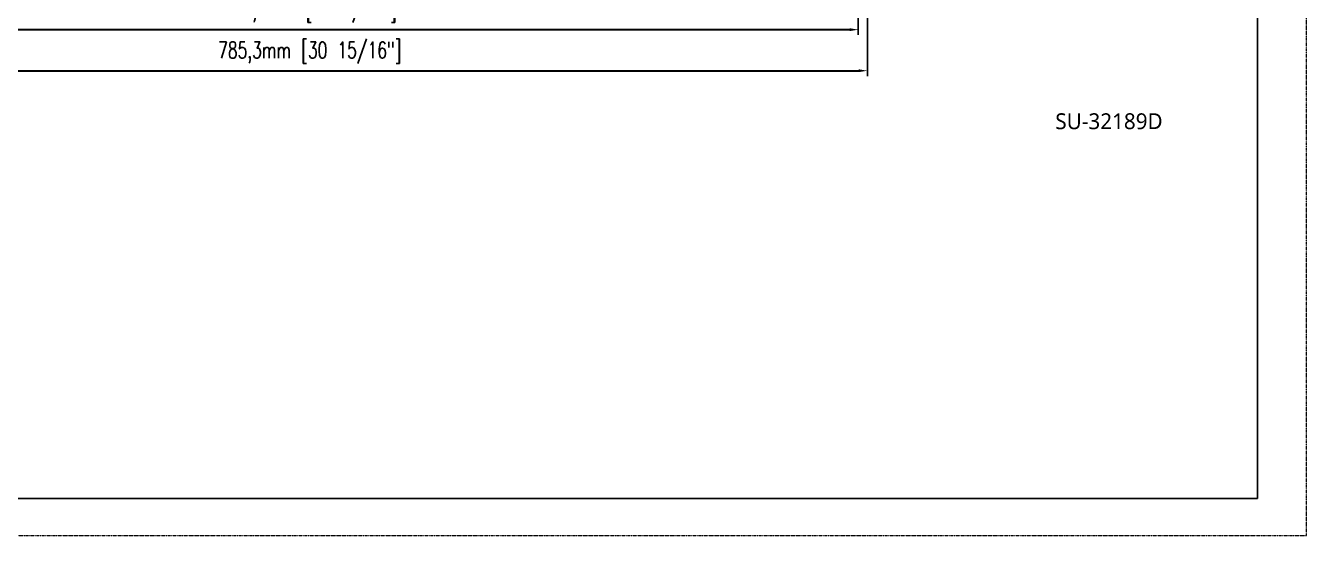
# Model space of a CAD drawing. Header units: millimetres. Extents: x 307 to 1784, y 295 to 1332.
# Drawn here: x 881 to 1784, y 295 to 655 of the extents above; entities that cross this region are included whole.
import ezdxf

# ---------------------------------------------------------------- set-up
doc = ezdxf.new("R2010")
doc.units = ezdxf.units.MM
doc.linetypes.add('PHANTOM2', pattern=[1.25, 0.625, -0.125, 0.125, -0.125, 0.125, -0.125])
doc.layers.add('尺寸標注', color=1, linetype='Continuous', lineweight=30)
doc.layers.add('文字', color=3, linetype='Continuous', lineweight=30)
doc.layers.add('裝訂區域', color=6, linetype='PHANTOM2', lineweight=13, plot=False)
doc.styles.add('DIM', font='txt.shx', dxfattribs={"width": 0.7, "bigfont": 'chineset.shx'})
doc.styles.get("Standard").update_dxf_attribs({"font": 'arial.ttf'})
doc.dimstyles.new('mm+in(开孔纸尺寸)', dxfattribs={"dimscale": 3, "dimtxt": 3.8, "dimasz": 2, "dimexe": 1.25, "dimexo": 0.625, "dimgap": 2, "dimtad": 1, "dimtxsty": 'DIM', "dimcen": 0, "dimclrd": 256, "dimclre": 256, "dimclrt": 3, "dimadec": 0, "dimazin": 0, "dimtfac": 1, "dimtmove": 0, "dimatfit": 1, "dimfxl": 1, "dimlwd": -1, "dimarcsym": 0})

# ---------------------------------------------------------------- blocks, each defined once
blk = doc.blocks.new('*D25')
at = {"layer": 'Defpoints', "color": 0}
for p in [(689.03, 971.52), (1474.33, 971.52), (1474.33, 622.85)]:
    blk.add_point(p, dxfattribs=at)
at = {"layer": '尺寸標注', "lineweight": -2}
for p, q in [((689.03, 969.64), (689.03, 619.1)), ((1474.33, 969.64), (1474.33, 619.1))]:
    blk.add_line(p, q, dxfattribs=at)
at = {"layer": '尺寸標注'}
blk.add_line((695.03, 622.85), (1468.33, 622.85), dxfattribs=at)
for points in [[(695.03, 623.85), (695.03, 621.85), (689.03, 622.85)], [(1468.33, 621.85), (1468.33, 623.85), (1474.33, 622.85)]]:
    blk.add_solid(points, dxfattribs=at)
at = {"layer": '尺寸標注', "color": 3, "insert": (1081.68, 635.5), "char_height": 11.4, "attachment_point": 5, "style": 'DIM'}
blk.add_mtext('785,3mm [30 15/16"]', dxfattribs=at)
blk = doc.blocks.new('*D26')
at = {"layer": 'Defpoints', "color": 0}
for p in [(695.38, 971.52), (1467.98, 971.52), (1467.98, 651.77)]:
    blk.add_point(p, dxfattribs=at)
at = {"layer": '尺寸標注', "lineweight": -2}
for p, q in [((695.38, 969.64), (695.38, 648.02)), ((1467.98, 969.64), (1467.98, 648.02))]:
    blk.add_line(p, q, dxfattribs=at)
at = {"layer": '尺寸標注'}
blk.add_line((701.38, 651.77), (1461.98, 651.77), dxfattribs=at)
for points in [[(701.38, 652.77), (701.38, 650.77), (695.38, 651.77)], [(1461.98, 650.77), (1461.98, 652.77), (1467.98, 651.77)]]:
    blk.add_solid(points, dxfattribs=at)
at = {"layer": '尺寸標注', "color": 3, "insert": (1081.68, 664.42), "char_height": 11.4, "attachment_point": 5, "style": 'DIM'}
blk.add_mtext('772,6mm [30 7/16"]', dxfattribs=at)

msp = doc.modelspace()

# ---------------------------------------------------------------- linework, layer by layer
for p, q in [((1749.18, 321.281), (1749.18, 1305.962)), ((341.038, 321.281), (1749.18, 321.281))]:
    msp.add_line(p, q)
at = {"layer": '裝訂區域'}
msp.add_lwpolyline([(306.654, 295.37), (1783.563, 295.37), (1783.563, 1331.797), (306.654, 1331.797)], close=True, dxfattribs=at)

# ---------------------------------------------------------------- texts
at = {"layer": '文字', "insert": (1644.514, 592.835), "char_height": 11.17684, "width": 104.85068, "attachment_point": 2}
msp.add_mtext('{\\fMicrosoft YaHei|b0|i0|c134|p34;SU-32189D\\fEbrima|b0|i0|c134|p2;}', dxfattribs=at)

# ---------------------------------------------------------------- dimensions: what is measured, and where the dimension line sits
at = {"layer": '尺寸標注'}
for base, p1, p2, picture, middle in [((1474.332, 622.848), (689.032, 971.518), (1474.332, 971.518), '*D25', (1081.682, 622.848)), ((1467.982, 651.77), (695.382, 971.518), (1467.982, 971.518), '*D26', (1081.682, 651.77))]:
    dim = msp.add_linear_dim(base=base, p1=p1, p2=p2, dimstyle='mm+in(开孔纸尺寸)', override={"dimpost": 'mm', "dimtofl": 0}, dxfattribs=at)
    dim.commit()
    dim.dimension.update_dxf_attribs({"geometry": picture, "text_midpoint": middle, "dimtype": 160})

doc.saveas('drawing.dxf')
